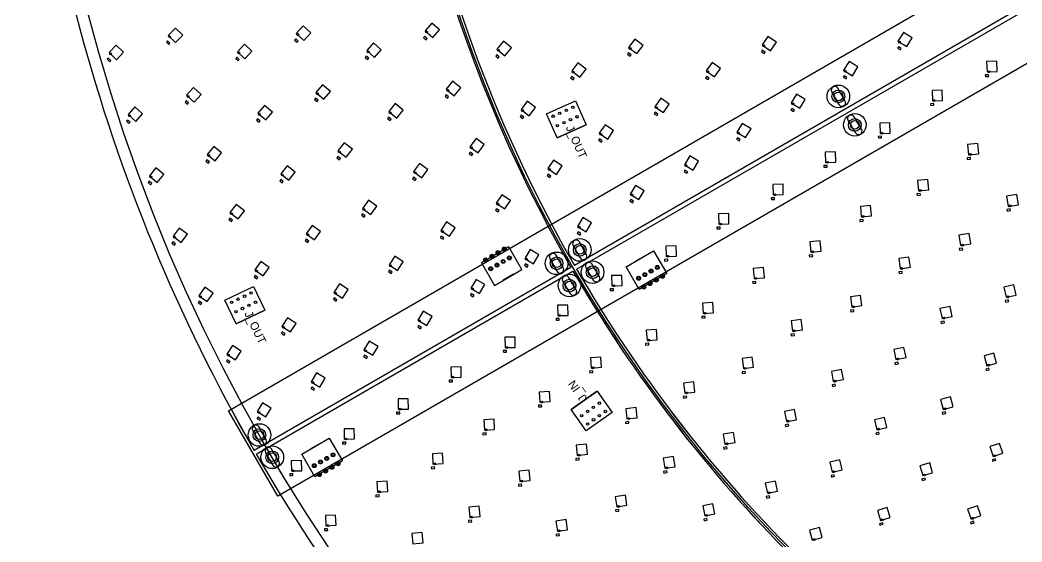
# Model space of a CAD drawing. Header units: millimetres. Extents: x -55 to 1655, y -1555 to 155.
# Drawn here: x -54 to 433.5, y -1170.7 to -916.9 of the extents above; entities that cross this region are included whole.
import ezdxf
from ezdxf.enums import TextEntityAlignment as Align

# ---------------------------------------------------------------- set-up
doc = ezdxf.new("R2010")
doc.units = ezdxf.units.MM
doc.header["$MEASUREMENT"] = 0
doc.layers.add('Layer 1', color=7, linetype='Continuous', lineweight=0)
for name, color, linetype in [('SUN-LABEL', 4, 'Continuous'), ('SUN-OUTLINE', 2, 'Continuous'), ('SUN-STANDOFF', 1, 'Continuous'), ('SUN-WAGO', 3, 'Continuous')]:
    doc.layers.add(name, color=color, linetype=linetype)

msp = doc.modelspace()

# ---------------------------------------------------------------- linework, layer by layer
at = {"layer": 'Layer 1', "color": 2, "lineweight": 25, "true_color": 0xf7ec13}
for p, q in [((603.74, -812.26), (215.76, -1036.26)), ((216.76, -1037.99), (604.74, -813.99)), ((214.03, -1037.26), (59.88, -1126.26)), ((60.88, -1127.99), (215.03, -1038.99))]:
    msp.add_line(p, q, dxfattribs=at)
at = {"layer": 'Layer 1', "color": 93, "lineweight": 25, "true_color": 0x6abd45}
for p, q in [((250.18, -1031.52), (244.99, -1034.52)), ((186.11, -1040.57), (180.91, -1043.57)), ((92.34, -1122.64), (87.15, -1125.64))]:
    msp.add_line(p, q, dxfattribs=at)
at = {"layer": 'Layer 1', "color": 175, "lineweight": 25, "true_color": 0x3953a4}
msp.add_lwpolyline([(626.07, -828.23), (71.35, -1148.5), (47.36, -1106.94), (602.07, -786.68)], dxfattribs=at)
at = {"layer": 'Layer 1', "color": 18, "lineweight": 25, "true_color": 0x000000}
for points in [[(21.56, -920.83), (18.09, -924.43), (21.69, -927.9), (25.16, -924.3)], [(83.78, -919.72), (80.39, -923.4), (84.07, -926.79), (87.46, -923.11)], [(146.35, -918.39), (143.05, -922.15), (146.81, -925.45), (150.11, -921.69)], [(245.17, -926.23), (242.13, -930.2), (246.1, -933.24), (249.14, -929.28)], [(309.94, -924.86), (307.08, -928.96), (311.17, -931.82), (314.04, -927.73)], [(375.84, -922.96), (373.2, -927.2), (377.44, -929.84), (380.09, -925.6)], [(-7.27, -929.14), (-10.74, -932.74), (-7.14, -936.2), (-3.67, -932.6)], [(55.14, -928.65), (51.75, -932.32), (55.42, -935.71), (58.81, -932.04)], [(117.94, -928.04), (114.65, -931.8), (118.41, -935.09), (121.7, -931.33)], [(181.24, -927.25), (178.06, -931.11), (181.91, -934.29), (185.1, -930.44)], [(217.46, -937.71), (214.41, -941.68), (218.38, -944.72), (221.43, -940.76)], [(282.75, -937.54), (279.89, -941.63), (283.98, -944.5), (286.85, -940.41)], [(349.38, -937.1), (346.74, -941.34), (350.99, -943.98), (353.63, -939.74)], [(416.35, -937.14), (416.53, -942.13), (421.53, -941.95), (421.34, -936.95)], [(30.35, -949.78), (27.02, -953.51), (30.75, -956.84), (34.08, -953.11)], [(93.2, -948.38), (89.96, -952.19), (93.77, -955.43), (97.01, -951.62)], [(156.49, -946.7), (153.36, -950.6), (157.26, -953.72), (160.39, -949.83)], [(257.77, -954.96), (254.94, -959.08), (259.06, -961.91), (261.89, -957.79)], [(323.84, -952.97), (321.22, -957.23), (325.47, -959.85), (328.1, -955.6)], [(389.77, -951.18), (389.93, -956.18), (394.93, -956.02), (394.76, -951.02)], [(1.85, -959.16), (-1.48, -962.89), (2.25, -966.22), (5.58, -962.49)], [(64.95, -958.45), (61.71, -962.26), (65.51, -965.5), (68.75, -961.69)], [(128.53, -957.57), (125.4, -961.47), (129.3, -964.6), (132.43, -960.7)], [(192.75, -956.44), (189.75, -960.44), (193.76, -963.44), (196.75, -959.43)], [(230.69, -967.87), (227.86, -971.99), (231.98, -974.83), (234.81, -970.71)], [(297.43, -967.21), (294.81, -971.47), (299.06, -974.09), (301.69, -969.84)], [(364.29, -967.03), (364.45, -972.02), (369.45, -971.86), (369.29, -966.86)], [(167.86, -974.53), (164.9, -978.56), (168.94, -981.52), (171.89, -977.49)], [(40.22, -978.38), (37.03, -982.23), (40.88, -985.42), (44.07, -981.57)], [(103.77, -976.64), (100.69, -980.58), (104.63, -983.66), (107.71, -979.72)], [(407.06, -977.47), (407.55, -982.45), (412.53, -981.96), (412.04, -976.98)], [(271.85, -982.99), (269.24, -987.25), (273.5, -989.86), (276.11, -985.6)], [(337.79, -981.19), (337.94, -986.19), (342.93, -986.04), (342.79, -981.04)], [(12.1, -988.82), (8.91, -992.67), (12.76, -995.86), (15.95, -992.01)], [(75.94, -987.84), (72.86, -991.78), (76.8, -994.86), (79.88, -990.92)], [(140.4, -986.61), (137.45, -990.64), (141.48, -993.6), (144.43, -989.57)], [(205.63, -985.04), (202.83, -989.18), (206.97, -991.98), (209.77, -987.84)], [(382.68, -994.95), (383.17, -999.92), (388.15, -999.43), (387.66, -994.46)], [(245.48, -997.3), (242.87, -1001.56), (247.13, -1004.18), (249.75, -999.91)], [(312.26, -996.94), (312.4, -1001.94), (317.4, -1001.79), (317.25, -996.79)], [(180.43, -1001.84), (177.65, -1006), (181.81, -1008.77), (184.59, -1004.62)], [(426.05, -1002.58), (426.86, -1007.51), (431.79, -1006.7), (430.98, -1001.76)], [(51.16, -1006.6), (48.12, -1010.56), (52.08, -1013.61), (55.13, -1009.64)], [(115.47, -1004.45), (112.55, -1008.51), (116.61, -1011.43), (119.53, -1007.37)], [(354.91, -1007.59), (355.35, -1012.57), (360.33, -1012.13), (359.89, -1007.15)], [(219.86, -1013), (217.26, -1017.27), (221.53, -1019.87), (224.13, -1015.6)], [(285.82, -1011.19), (285.95, -1016.19), (290.94, -1016.06), (290.81, -1011.06)], [(23.44, -1018.08), (20.4, -1022.04), (24.37, -1025.09), (27.41, -1021.12)], [(88.12, -1016.76), (85.19, -1020.82), (89.25, -1023.74), (92.17, -1019.68)], [(153.53, -1015.11), (150.75, -1019.27), (154.91, -1022.04), (157.68, -1017.89)], [(402.86, -1021.61), (403.67, -1026.54), (408.6, -1025.73), (407.79, -1020.79)], [(194.18, -1028.58), (191.59, -1032.85), (195.86, -1035.44), (198.46, -1031.17)], [(260.24, -1026.87), (260.37, -1031.87), (265.37, -1031.74), (265.23, -1026.74)], [(330.34, -1024.79), (330.77, -1029.78), (335.76, -1029.34), (335.32, -1024.36)], [(128.28, -1031.76), (125.52, -1035.93), (129.7, -1038.69), (132.45, -1034.52)], [(373.54, -1032.94), (374.27, -1037.89), (379.22, -1037.17), (378.49, -1032.22)], [(63.14, -1034.38), (60.25, -1038.46), (64.33, -1041.35), (67.22, -1037.27)], [(302.8, -1037.68), (303.19, -1042.66), (308.18, -1042.27), (307.78, -1037.28)], [(167.88, -1043.01), (165.29, -1047.28), (169.56, -1049.87), (172.16, -1045.6)], [(233.84, -1041.2), (233.96, -1046.2), (238.96, -1046.08), (238.84, -1041.08)], [(35.88, -1046.89), (32.98, -1050.97), (37.06, -1053.86), (39.95, -1049.78)], [(101.44, -1045.17), (98.69, -1049.34), (102.86, -1052.1), (105.61, -1047.92)], [(424.73, -1046.89), (425.87, -1051.76), (430.74, -1050.63), (429.6, -1045.76)], [(350.01, -1051.55), (350.74, -1056.5), (355.68, -1055.77), (354.96, -1050.83)], [(207.52, -1055.64), (207.63, -1060.64), (212.63, -1060.53), (212.52, -1055.53)], [(278.08, -1054.67), (278.47, -1059.65), (283.45, -1059.26), (283.06, -1054.28)], [(393.62, -1057.18), (394.63, -1062.07), (399.52, -1061.06), (398.51, -1056.16)], [(76.16, -1061.7), (73.42, -1065.88), (77.6, -1068.62), (80.34, -1064.44)], [(142.18, -1058.54), (139.59, -1062.82), (143.87, -1065.41), (146.46, -1061.13)], [(321.15, -1063.23), (321.8, -1068.19), (326.76, -1067.54), (326.1, -1062.58)], [(250.71, -1067.75), (251.07, -1072.74), (256.06, -1072.38), (255.7, -1067.39)], [(181.87, -1071.2), (181.98, -1076.2), (186.98, -1076.09), (186.87, -1071.09)], [(49.38, -1075.22), (46.64, -1079.4), (50.82, -1082.14), (53.56, -1077.96)], [(115.9, -1073.01), (113.32, -1077.29), (117.59, -1079.88), (120.18, -1075.6)], [(371.21, -1077.12), (372.22, -1082.02), (377.11, -1081), (376.1, -1076.11)], [(223.59, -1081.14), (223.92, -1086.13), (228.91, -1085.8), (228.58, -1080.81)], [(297.35, -1081.5), (298, -1086.45), (302.96, -1085.8), (302.3, -1080.84)], [(415.06, -1080.2), (416.36, -1085.03), (421.19, -1083.73), (419.89, -1078.9)], [(155.58, -1085.68), (155.68, -1090.68), (160.68, -1090.58), (160.58, -1085.58)], [(340.81, -1087.79), (341.72, -1092.71), (346.63, -1091.8), (345.72, -1086.88)], [(90.18, -1088.51), (87.6, -1092.79), (91.88, -1095.37), (94.46, -1091.09)], [(268.83, -1093.47), (269.42, -1098.43), (274.39, -1097.84), (273.79, -1092.87)], [(129.91, -1101.2), (130.01, -1106.2), (135, -1106.1), (134.9, -1101.1)], [(198.65, -1097.81), (198.97, -1102.8), (203.96, -1102.47), (203.64, -1097.48)], [(393.85, -1101.41), (395.15, -1106.24), (399.98, -1104.95), (398.68, -1100.12)], [(63.93, -1103.02), (61.34, -1107.3), (65.63, -1109.88), (68.21, -1105.6)], [(240.76, -1105.92), (241.3, -1110.89), (246.27, -1110.34), (245.73, -1105.37)], [(317.99, -1107.28), (318.91, -1112.19), (323.82, -1111.28), (322.91, -1106.37)], [(171.63, -1111.32), (171.93, -1116.31), (176.92, -1116.01), (176.62, -1111.01)], [(361.73, -1111.29), (362.89, -1116.16), (367.75, -1114.99), (366.59, -1110.13)], [(103.63, -1115.72), (103.73, -1120.72), (108.73, -1120.63), (108.63, -1115.63)], [(288.15, -1118.29), (288.97, -1123.22), (293.91, -1122.39), (293.08, -1117.46)], [(216.57, -1123.66), (217.11, -1128.63), (222.08, -1128.08), (221.54, -1123.11)], [(417.87, -1124.35), (419.44, -1129.09), (424.19, -1127.52), (422.62, -1122.77)], [(77.94, -1131.2), (78.03, -1136.2), (83.03, -1136.11), (82.94, -1131.11)], [(146.6, -1127.86), (146.9, -1132.85), (151.89, -1132.55), (151.59, -1127.56)], [(258.99, -1129.92), (259.75, -1134.87), (264.7, -1134.11), (263.93, -1129.16)], [(339.96, -1131.94), (341.13, -1136.81), (345.99, -1135.64), (344.83, -1130.78)], [(188.69, -1136.28), (189.19, -1141.26), (194.17, -1140.76), (193.67, -1135.78)], [(383.84, -1133.67), (385.26, -1138.46), (390.06, -1137.04), (388.64, -1132.25)], [(119.66, -1141.47), (119.94, -1146.46), (124.93, -1146.18), (124.65, -1141.19)], [(308.62, -1142.17), (309.68, -1147.06), (314.57, -1146), (313.51, -1141.11)], [(235.6, -1148.7), (236.36, -1153.64), (241.3, -1152.88), (240.54, -1147.94)], [(164.35, -1153.82), (164.85, -1158.79), (169.83, -1158.29), (169.33, -1153.32)], [(278.26, -1153.11), (279.23, -1158.02), (284.13, -1157.04), (283.16, -1152.14)], [(363.19, -1155.43), (364.61, -1160.22), (369.41, -1158.8), (367.99, -1154.01)], [(407.1, -1154.85), (408.77, -1159.56), (413.49, -1157.89), (411.82, -1153.18)], [(94.56, -1157.9), (94.84, -1162.89), (99.83, -1162.61), (99.55, -1157.62)], [(206.75, -1160.54), (207.45, -1165.49), (212.4, -1164.79), (211.7, -1159.84)], [(330.21, -1165.05), (331.51, -1169.88), (336.34, -1168.59), (335.04, -1163.76)], [(136.64, -1166.6), (137.1, -1171.57), (142.08, -1171.11), (141.62, -1166.13)]]:
    msp.add_lwpolyline(points, close=True, dxfattribs=at)
at = {"layer": 'Layer 1', "color": 30, "lineweight": 25, "true_color": 0xf57f20}
for points in [[(79.59, -926.66), (80.77, -927.74), (81.31, -927.15), (80.13, -926.07)], [(142.34, -925.43), (143.54, -926.48), (144.07, -925.88), (142.87, -924.83)], [(17.22, -927.67), (18.37, -928.78), (18.93, -928.2), (17.77, -927.09)], [(373.03, -930.55), (374.38, -931.4), (374.81, -930.72), (373.45, -929.87)], [(-11.61, -935.98), (-10.46, -937.09), (-9.9, -936.51), (-11.05, -935.4)], [(50.95, -935.58), (52.13, -936.67), (52.67, -936.08), (51.49, -934.99)], [(113.93, -935.07), (115.13, -936.13), (115.66, -935.53), (114.46, -934.47)], [(177.44, -934.41), (178.67, -935.43), (179.18, -934.81), (177.95, -933.79)], [(241.63, -933.52), (242.9, -934.49), (243.39, -933.86), (242.12, -932.88)], [(306.72, -932.29), (308.03, -933.21), (308.49, -932.55), (307.18, -931.64)], [(213.91, -945), (215.18, -945.97), (215.67, -945.34), (214.4, -944.36)], [(279.53, -944.97), (280.84, -945.89), (281.3, -945.23), (279.99, -944.31)], [(346.57, -944.69), (347.93, -945.54), (348.35, -944.86), (346.99, -944.01)], [(415.73, -944.39), (417.33, -944.33), (417.3, -943.53), (415.7, -943.59)], [(89.3, -955.48), (90.52, -956.51), (91.04, -955.91), (89.82, -954.87)], [(152.79, -953.9), (154.04, -954.9), (154.54, -954.28), (153.29, -953.28)], [(26.27, -956.78), (27.47, -957.85), (28, -957.25), (26.81, -956.18)], [(321.05, -960.58), (322.42, -961.42), (322.84, -960.74), (321.47, -959.9)], [(389.12, -958.43), (390.72, -958.38), (390.69, -957.58), (389.09, -957.63)], [(61.04, -965.55), (62.26, -966.59), (62.78, -965.98), (61.56, -964.94)], [(124.83, -964.77), (126.08, -965.77), (126.58, -965.15), (125.33, -964.15)], [(189.29, -963.76), (190.57, -964.72), (191.05, -964.08), (189.77, -963.12)], [(254.61, -962.42), (255.93, -963.32), (256.38, -962.66), (255.06, -961.76)], [(-2.22, -966.16), (-1.03, -967.22), (-0.5, -966.63), (-1.69, -965.56)], [(227.53, -975.33), (228.85, -976.24), (229.3, -975.58), (227.99, -974.67)], [(294.65, -974.82), (296.01, -975.66), (296.43, -974.97), (295.07, -974.13)], [(363.64, -974.27), (365.24, -974.22), (365.21, -973.42), (363.62, -973.47)], [(100.16, -983.89), (101.42, -984.87), (101.91, -984.24), (100.65, -983.26)], [(164.48, -981.89), (165.77, -982.83), (166.24, -982.19), (164.95, -981.24)], [(406.89, -984.75), (408.48, -984.59), (408.41, -983.8), (406.81, -983.95)], [(36.41, -985.53), (37.64, -986.55), (38.15, -985.93), (36.92, -984.91)], [(337.11, -988.43), (338.71, -988.39), (338.69, -987.59), (337.09, -987.63)], [(72.33, -995.09), (73.59, -996.07), (74.08, -995.44), (72.82, -994.46)], [(137.02, -993.97), (138.31, -994.92), (138.78, -994.27), (137.49, -993.32)], [(202.53, -992.52), (203.85, -993.42), (204.3, -992.76), (202.98, -991.86)], [(269.09, -990.6), (270.45, -991.44), (270.87, -990.75), (269.5, -989.92)], [(8.28, -995.96), (9.52, -996.99), (10.03, -996.37), (8.79, -995.35)], [(242.72, -1004.91), (244.08, -1005.75), (244.5, -1005.07), (243.14, -1004.23)], [(311.58, -1004.18), (313.18, -1004.14), (313.16, -1003.34), (311.56, -1003.38)], [(382.51, -1002.22), (384.1, -1002.07), (384.02, -1001.27), (382.43, -1001.43)], [(177.37, -1009.34), (178.7, -1010.23), (179.15, -1009.56), (177.82, -1008.67)], [(426.35, -1009.85), (427.93, -1009.59), (427.8, -1008.8), (426.22, -1009.06)], [(47.62, -1013.88), (48.89, -1014.85), (49.37, -1014.22), (48.1, -1013.24)], [(112.15, -1011.83), (113.45, -1012.77), (113.92, -1012.12), (112.62, -1011.19)], [(354.66, -1014.86), (356.25, -1014.72), (356.19, -1013.92), (354.59, -1014.06)], [(285.12, -1018.44), (286.72, -1018.39), (286.7, -1017.59), (285.1, -1017.64)], [(84.79, -1024.15), (86.09, -1025.08), (86.56, -1024.43), (85.26, -1023.5)], [(150.47, -1022.61), (151.8, -1023.5), (152.24, -1022.83), (150.91, -1021.94)], [(217.12, -1020.62), (218.48, -1021.45), (218.9, -1020.77), (217.53, -1019.93)], [(19.9, -1025.36), (21.17, -1026.33), (21.66, -1025.7), (20.39, -1024.73)], [(403.16, -1028.88), (404.74, -1028.62), (404.61, -1027.83), (403.03, -1028.09)], [(259.54, -1034.11), (261.14, -1034.07), (261.12, -1033.27), (259.52, -1033.31)], [(330.09, -1032.07), (331.68, -1031.93), (331.61, -1031.13), (330.02, -1031.27)], [(191.45, -1036.2), (192.82, -1037.03), (193.24, -1036.35), (191.87, -1035.52)], [(59.87, -1041.79), (61.18, -1042.72), (61.64, -1042.06), (60.34, -1041.14)], [(125.26, -1039.28), (126.59, -1040.16), (127.03, -1039.49), (125.7, -1038.61)], [(373.71, -1040.22), (375.3, -1039.99), (375.18, -1039.19), (373.6, -1039.43)], [(233.13, -1048.44), (234.73, -1048.4), (234.71, -1047.6), (233.11, -1047.64)], [(302.48, -1044.94), (304.08, -1044.82), (304.02, -1044.02), (302.42, -1044.15)], [(98.42, -1052.68), (99.75, -1053.56), (100.2, -1052.9), (98.86, -1052.01)], [(165.15, -1050.63), (166.52, -1051.46), (166.93, -1050.78), (165.57, -1049.95)], [(425.51, -1054.13), (427.07, -1053.76), (426.89, -1052.99), (425.33, -1053.35)], [(32.61, -1054.3), (33.91, -1055.23), (34.37, -1054.57), (33.07, -1053.65)], [(350.18, -1058.82), (351.76, -1058.59), (351.65, -1057.8), (350.07, -1058.03)], [(206.79, -1062.88), (208.39, -1062.84), (208.38, -1062.04), (206.78, -1062.08)], [(277.76, -1061.94), (279.36, -1061.81), (279.29, -1061.01), (277.7, -1061.14)], [(139.46, -1066.17), (140.83, -1067), (141.25, -1066.31), (139.88, -1065.49)], [(394.21, -1064.43), (395.78, -1064.1), (395.62, -1063.32), (394.05, -1063.64)], [(73.17, -1069.23), (74.51, -1070.1), (74.94, -1069.43), (73.6, -1068.56)], [(321.21, -1070.51), (322.8, -1070.3), (322.69, -1069.51), (321.11, -1069.72)], [(250.35, -1075.01), (251.94, -1074.9), (251.88, -1074.1), (250.29, -1074.22)], [(46.39, -1082.74), (47.72, -1083.62), (48.16, -1082.95), (46.82, -1082.08)], [(113.18, -1080.64), (114.55, -1081.47), (114.97, -1080.79), (113.6, -1079.96)], [(181.15, -1078.44), (182.75, -1078.4), (182.73, -1077.6), (181.13, -1077.64)], [(371.8, -1084.37), (373.37, -1084.05), (373.2, -1083.26), (371.64, -1083.59)], [(416.08, -1087.4), (417.62, -1086.99), (417.42, -1086.22), (415.87, -1086.63)], [(154.84, -1092.92), (156.44, -1092.89), (156.42, -1092.09), (154.82, -1092.12)], [(223.18, -1088.4), (224.78, -1088.3), (224.73, -1087.5), (223.13, -1087.61)], [(297.41, -1088.77), (299, -1088.56), (298.89, -1087.77), (297.31, -1087.98)], [(87.48, -1096.14), (88.85, -1096.97), (89.26, -1096.28), (87.89, -1095.46)], [(341.25, -1095.06), (342.83, -1094.77), (342.68, -1093.98), (341.11, -1094.27)], [(268.81, -1100.74), (270.39, -1100.55), (270.3, -1099.76), (268.71, -1099.95)], [(198.24, -1105.07), (199.83, -1104.97), (199.78, -1104.17), (198.18, -1104.27)], [(61.22, -1110.65), (62.59, -1111.48), (63, -1110.79), (61.63, -1109.97)], [(129.17, -1108.44), (130.76, -1108.41), (130.75, -1107.61), (129.15, -1107.64)], [(394.87, -1108.62), (396.41, -1108.2), (396.2, -1107.43), (394.66, -1107.84)], [(240.67, -1113.19), (242.26, -1113.02), (242.17, -1112.22), (240.58, -1112.4)], [(318.44, -1114.54), (320.01, -1114.25), (319.87, -1113.46), (318.29, -1113.75)], [(171.18, -1118.58), (172.78, -1118.48), (172.73, -1117.68), (171.13, -1117.78)], [(362.55, -1118.52), (364.11, -1118.15), (363.92, -1117.37), (362.36, -1117.74)], [(102.88, -1122.96), (104.48, -1122.93), (104.47, -1122.13), (102.87, -1122.16)], [(288.47, -1125.56), (290.05, -1125.3), (289.91, -1124.51), (288.34, -1124.77)], [(216.47, -1130.93), (218.06, -1130.76), (217.98, -1129.96), (216.39, -1130.14)], [(419.3, -1131.48), (420.82, -1130.98), (420.57, -1130.22), (419.05, -1130.72)], [(146.15, -1135.12), (147.75, -1135.02), (147.7, -1134.22), (146.1, -1134.32)], [(77.19, -1138.44), (78.79, -1138.41), (78.77, -1137.61), (77.17, -1137.64)], [(259.22, -1137.2), (260.8, -1136.95), (260.68, -1136.16), (259.09, -1136.41)], [(340.79, -1139.17), (342.34, -1138.8), (342.16, -1138.02), (340.6, -1138.4)], [(385.05, -1140.84), (386.58, -1140.39), (386.35, -1139.62), (384.82, -1140.07)], [(188.54, -1143.56), (190.13, -1143.4), (190.05, -1142.6), (188.46, -1142.76)], [(119.18, -1148.73), (120.78, -1148.64), (120.73, -1147.84), (119.14, -1147.93)], [(309.29, -1149.42), (310.86, -1149.08), (310.69, -1148.3), (309.12, -1148.64)], [(235.82, -1155.97), (237.4, -1155.73), (237.28, -1154.94), (235.7, -1155.18)], [(164.2, -1161.09), (165.79, -1160.93), (165.71, -1160.14), (164.12, -1160.3)], [(278.8, -1160.37), (280.36, -1160.06), (280.21, -1159.27), (278.64, -1159.58)], [(94.08, -1165.16), (95.68, -1165.07), (95.63, -1164.27), (94.04, -1164.36)], [(364.4, -1162.6), (365.93, -1162.15), (365.7, -1161.38), (364.17, -1161.84)], [(408.68, -1161.95), (410.19, -1161.42), (409.92, -1160.66), (408.41, -1161.2)], [(206.89, -1167.82), (208.47, -1167.59), (208.36, -1166.8), (206.78, -1167.03)]]:
    msp.add_lwpolyline(points, close=True, dxfattribs=at)
at = {"layer": 'Layer 1', "color": 93, "lineweight": 25, "true_color": 0x6abd45}
for points in [[(183.87, -1027.19), (170.45, -1034.94), (176.8, -1045.94), (190.22, -1038.19)], [(260.65, -1040.14), (247.22, -1047.89), (240.87, -1036.89), (254.3, -1029.14)], [(102.81, -1131.27), (89.38, -1139.02), (83.03, -1128.02), (96.46, -1120.27)]]:
    msp.add_lwpolyline(points, close=True, dxfattribs=at)
at = {"layer": 'Layer 1', "color": 2, "lineweight": 25, "true_color": 0xf7ec13}
for radius in [848, 675]:
    msp.add_circle((799.96, -700.13), radius, dxfattribs=at)
at = {"layer": 'Layer 1', "color": 18, "lineweight": 25, "true_color": 0x000000}
for centre in [(18.77, -925.02), (81.09, -923.97), (143.76, -922.71), (178.78, -931.65), (242.88, -930.71), (307.84, -929.43), (373.99, -927.63), (-10.06, -933.32), (52.44, -932.9), (115.36, -932.35), (215.16, -942.19), (280.65, -942.11), (347.53, -941.78), (417.43, -942.05), (154.1, -951.12), (27.72, -954.07), (90.68, -952.74), (190.5, -960.94), (255.71, -959.55), (322.01, -957.66), (390.83, -956.1), (-0.77, -963.45), (62.42, -962.81), (126.14, -961.99), (228.63, -972.46), (295.6, -971.9), (365.35, -971.94), (165.66, -979.05), (37.76, -982.77), (101.43, -981.09), (408.45, -982.31), (203.6, -989.64), (270.03, -987.68), (338.83, -986.11), (9.63, -993.21), (73.6, -992.29), (138.2, -991.14), (384.06, -999.79), (243.67, -1001.99), (313.3, -1001.86), (113.31, -1008.99), (178.43, -1006.46), (427.74, -1007.31), (48.86, -1011.07), (356.24, -1012.44), (218.05, -1017.69), (286.84, -1016.12), (21.14, -1022.55), (85.95, -1021.3), (151.52, -1019.72), (404.55, -1026.35), (192.38, -1033.27), (261.27, -1031.79), (331.67, -1029.65), (61.01, -1038.94), (126.3, -1036.39), (375.15, -1037.71), (304.09, -1042.54), (166.08, -1047.7), (234.86, -1046.12), (33.75, -1051.45), (99.46, -1049.79), (426.73, -1051.51), (351.62, -1056.32), (140.39, -1063.24), (208.53, -1060.57), (279.36, -1059.53), (395.5, -1061.84), (74.2, -1066.33), (322.69, -1068.02), (251.96, -1072.62), (114.11, -1077.72), (182.88, -1076.13), (47.42, -1079.85), (373.09, -1081.78), (224.81, -1086.02), (298.89, -1086.29), (417.22, -1084.75), (156.58, -1090.61), (342.59, -1092.5), (88.4, -1093.21), (270.31, -1098.27), (130.9, -1106.13), (199.87, -1102.69), (396, -1105.96), (62.14, -1107.72), (242.19, -1110.74), (319.78, -1111.98), (172.82, -1116.2), (363.76, -1115.9), (104.63, -1120.65), (289.85, -1123.03), (218, -1128.48), (420.28, -1128.76), (78.93, -1136.14), (147.8, -1132.74), (260.64, -1134.68), (190.09, -1141.12), (341.99, -1136.55), (386.11, -1138.16), (120.84, -1146.36), (310.55, -1146.82), (237.24, -1153.46), (165.74, -1158.65), (280.1, -1157.79), (365.46, -1159.92), (409.6, -1159.22), (95.74, -1162.79), (208.34, -1165.32), (332.36, -1169.6)]:
    msp.add_circle(centre, 0.45, dxfattribs=at)
at = {"layer": 'Layer 1', "color": 240, "lineweight": 25, "true_color": 0xed2024}
for centre, radius in [((344.18, -954.04), 5.5), ((344.18, -954.04), 3.1), ((344.18, -954.04), 2.11), ((352.18, -967.9), 5.5), ((352.18, -967.9), 3.1), ((352.18, -967.9), 2.11), ((218.33, -1028.72), 5.5), ((218.33, -1028.72), 3.1), ((218.33, -1028.72), 2.11), ((207.08, -1035.22), 5.5), ((207.08, -1035.22), 3.1), ((207.08, -1035.22), 2.11), ((224.58, -1039.54), 5.5), ((224.58, -1039.54), 3.1), ((224.58, -1039.54), 2.11), ((213.33, -1046.04), 5.5), ((213.33, -1046.04), 3.1), ((213.33, -1046.04), 2.11), ((62.45, -1118.72), 5.5), ((62.45, -1118.72), 3.1), ((62.45, -1118.72), 2.11), ((68.7, -1129.54), 5.5), ((68.7, -1129.54), 3.1), ((68.7, -1129.54), 2.11)]:
    msp.add_circle(centre, radius, dxfattribs=at)
at = {"layer": 'Layer 1', "color": 93, "lineweight": 25, "true_color": 0x6abd45}
for centre, radius in [((181.61, -1028.27), 0.95), ((181.61, -1028.27), 0.6), ((172.51, -1033.52), 0.95), ((172.51, -1033.52), 0.6), ((175.55, -1031.77), 0.95), ((175.55, -1031.77), 0.6), ((178.58, -1030.02), 0.95), ((178.58, -1030.02), 0.6), ((181.08, -1034.35), 0.95), ((184.11, -1032.6), 0.95), ((184.11, -1032.6), 0.6), ((175.01, -1037.85), 0.95), ((175.01, -1037.85), 0.6), ((178.05, -1036.1), 0.95), ((178.05, -1036.1), 0.6), ((181.08, -1034.35), 0.6), ((253.05, -1038.98), 0.95), ((253.05, -1038.98), 0.6), ((256.08, -1037.23), 0.95), ((256.08, -1037.23), 0.6), ((246.99, -1042.48), 0.95), ((246.99, -1042.48), 0.6), ((250.02, -1040.73), 0.95), ((250.02, -1040.73), 0.6), ((255.55, -1043.31), 0.95), ((255.55, -1043.31), 0.6), ((258.58, -1041.56), 0.95), ((258.58, -1041.56), 0.6), ((249.49, -1046.81), 0.95), ((249.49, -1046.81), 0.6), ((252.52, -1045.06), 0.95), ((252.52, -1045.06), 0.6), ((92.18, -1131.86), 0.95), ((95.21, -1130.11), 0.95), ((95.21, -1130.11), 0.6), ((98.24, -1128.36), 0.95), ((98.24, -1128.36), 0.6), ((89.15, -1133.61), 0.95), ((89.15, -1133.61), 0.6), ((92.18, -1131.86), 0.6), ((94.68, -1136.19), 0.95), ((94.68, -1136.19), 0.6), ((97.71, -1134.44), 0.95), ((97.71, -1134.44), 0.6), ((100.74, -1132.69), 0.95), ((100.74, -1132.69), 0.6), ((91.65, -1137.94), 0.95), ((91.65, -1137.94), 0.6)]:
    msp.add_circle(centre, radius, dxfattribs=at)
at = {"layer": 'Layer 1', "color": 2, "lineweight": 25, "true_color": 0xf7ec13}
for points in [[(-54.04, -701.13), (-53.86, -850.36), (-14.58, -996.94), (59.88, -1126.26)], [(123.97, -701.13), (124.14, -819.11), (155.19, -935), (214.03, -1037.26)], [(125.97, -701.13), (126.14, -818.76), (157.1, -934.3), (215.76, -1036.26)], [(216.76, -1037.99), (275.73, -1139.78), (360.31, -1224.36), (462.1, -1283.33)], [(215.03, -1038.99), (274.18, -1141.08), (359.01, -1225.92), (461.1, -1285.06)], [(60.88, -1127.99), (135.65, -1257.14), (242.95, -1364.45), (372.1, -1439.21)]]:
    msp.add_open_spline(points, degree=3, dxfattribs=at)
at = {"layer": 'Layer 1', "color": 175, "lineweight": 25, "true_color": 0x3953a4}
for points, knots in [([(344.02, -950.14), (343.55, -949.29), (342.49, -948.98), (341.64, -949.44), (340.79, -949.91), (340.48, -950.97), (340.95, -951.82), (340.95, -951.82), (340.95, -951.82), (340.95, -951.82)], [0, 0, 0, 0, 1, 1, 1, 2, 2, 2, 3, 3, 3, 3]), ([(344.37, -957.95), (344.84, -958.79), (345.91, -959.09), (346.75, -958.61), (347.59, -958.14), (347.89, -957.07), (347.41, -956.23), (347.41, -956.23), (347.41, -956.23), (347.41, -956.23)], [0, 0, 0, 0, 1, 1, 1, 2, 2, 2, 3, 3, 3, 3]), ([(351.9, -964), (351.41, -963.17), (350.33, -962.89), (349.5, -963.38), (348.67, -963.87), (348.39, -964.94), (348.88, -965.77), (348.88, -965.77), (348.88, -965.77), (348.88, -965.77)], [0, 0, 0, 0, 1, 1, 1, 2, 2, 2, 3, 3, 3, 3]), ([(352.49, -971.8), (352.99, -972.63), (354.06, -972.89), (354.89, -972.39), (355.72, -971.89), (355.98, -970.81), (355.48, -969.99), (355.48, -969.99), (355.48, -969.99), (355.48, -969.99)], [0, 0, 0, 0, 1, 1, 1, 2, 2, 2, 3, 3, 3, 3]), ([(218.15, -1024.81), (217.68, -1023.97), (216.61, -1023.66), (215.77, -1024.14), (214.92, -1024.61), (214.62, -1025.67), (215.09, -1026.52), (215.09, -1026.52), (215.09, -1026.52), (215.09, -1026.52)], [0, 0, 0, 0, 1, 1, 1, 2, 2, 2, 3, 3, 3, 3]), ([(206.89, -1031.31), (206.42, -1030.47), (205.35, -1030.17), (204.51, -1030.64), (203.66, -1031.11), (203.36, -1032.17), (203.83, -1033.02)], [0, 0, 0, 0, 1, 1, 1, 2, 2, 2, 2]), ([(218.54, -1032.63), (219.02, -1033.47), (220.09, -1033.76), (220.93, -1033.28), (221.77, -1032.8), (222.06, -1031.73), (221.58, -1030.89)], [0, 0, 0, 0, 1, 1, 1, 2, 2, 2, 2]), ([(207.29, -1039.13), (207.77, -1039.97), (208.84, -1040.26), (209.67, -1039.78), (210.51, -1039.3), (210.8, -1038.23), (210.32, -1037.39)], [0, 0, 0, 0, 1, 1, 1, 2, 2, 2, 2]), ([(224.33, -1035.64), (223.84, -1034.81), (222.77, -1034.52), (221.93, -1035.01), (221.1, -1035.5), (220.82, -1036.57), (221.3, -1037.4), (221.3, -1037.4), (221.3, -1037.4), (221.3, -1037.4)], [0, 0, 0, 0, 1, 1, 1, 2, 2, 2, 3, 3, 3, 3]), ([(213.07, -1042.14), (212.58, -1041.31), (211.51, -1041.02), (210.67, -1041.51), (209.84, -1042), (209.56, -1043.07), (210.04, -1043.9)], [0, 0, 0, 0, 1, 1, 1, 2, 2, 2, 2]), ([(224.87, -1043.45), (225.36, -1044.28), (226.44, -1044.55), (227.27, -1044.05), (228.1, -1043.56), (228.37, -1042.48), (227.87, -1041.65)], [0, 0, 0, 0, 1, 1, 1, 2, 2, 2, 2]), ([(213.61, -1049.95), (214.1, -1050.78), (215.18, -1051.05), (216.01, -1050.55), (216.84, -1050.06), (217.11, -1048.98), (216.61, -1048.15)], [0, 0, 0, 0, 1, 1, 1, 2, 2, 2, 2]), ([(62.25, -1114.81), (61.78, -1113.97), (60.71, -1113.67), (59.87, -1114.14), (59.03, -1114.62), (58.73, -1115.68), (59.2, -1116.53), (59.2, -1116.53), (59.2, -1116.53), (59.2, -1116.53)], [0, 0, 0, 0, 1, 1, 1, 2, 2, 2, 3, 3, 3, 3]), ([(62.67, -1122.63), (63.15, -1123.46), (64.22, -1123.75), (65.05, -1123.27), (65.89, -1122.79), (66.18, -1121.72), (65.7, -1120.89), (65.7, -1120.89), (65.7, -1120.89), (65.7, -1120.89)], [0, 0, 0, 0, 1, 1, 1, 2, 2, 2, 3, 3, 3, 3]), ([(68.45, -1125.64), (67.96, -1124.8), (66.89, -1124.52), (66.05, -1125.01), (65.22, -1125.49), (64.93, -1126.56), (65.42, -1127.4), (65.42, -1127.4), (65.42, -1127.4), (65.42, -1127.4)], [0, 0, 0, 0, 1, 1, 1, 2, 2, 2, 3, 3, 3, 3]), ([(68.97, -1133.45), (69.47, -1134.28), (70.54, -1134.55), (71.37, -1134.06), (72.2, -1133.57), (72.48, -1132.49), (71.98, -1131.66), (71.98, -1131.66), (71.98, -1131.66), (71.98, -1131.66)], [0, 0, 0, 0, 1, 1, 1, 2, 2, 2, 3, 3, 3, 3])]:
    msp.add_open_spline(points, degree=3, knots=knots, dxfattribs=at)
for points in [[(347.41, -956.23), (346.27, -954.21), (345.14, -952.17), (344.02, -950.14)], [(340.95, -951.82), (342.07, -953.87), (343.21, -955.92), (344.37, -957.95)], [(355.48, -969.99), (354.27, -968), (353.08, -966), (351.9, -964)], [(348.88, -965.77), (350.07, -967.79), (351.27, -969.8), (352.49, -971.8)], [(215.09, -1026.52), (216.23, -1028.56), (217.38, -1030.6), (218.54, -1032.63)], [(221.58, -1030.89), (220.43, -1028.87), (219.28, -1026.84), (218.15, -1024.81)], [(203.83, -1033.02), (204.97, -1035.06), (206.13, -1037.1), (207.29, -1039.13)], [(210.32, -1037.39), (209.17, -1035.37), (208.02, -1033.34), (206.89, -1031.31)], [(221.3, -1037.4), (222.48, -1039.42), (223.67, -1041.44), (224.87, -1043.45)], [(227.87, -1041.65), (226.68, -1039.66), (225.5, -1037.65), (224.33, -1035.64)], [(216.61, -1048.15), (215.42, -1046.16), (214.24, -1044.15), (213.07, -1042.14)], [(210.04, -1043.9), (211.22, -1045.92), (212.41, -1047.94), (213.61, -1049.95)], [(59.2, -1116.53), (60.35, -1118.56), (61.5, -1120.6), (62.67, -1122.63)], [(65.7, -1120.89), (64.54, -1118.87), (63.39, -1116.84), (62.25, -1114.81)], [(71.98, -1131.66), (70.8, -1129.66), (69.62, -1127.65), (68.45, -1125.64)], [(65.42, -1127.4), (66.6, -1129.42), (67.78, -1131.44), (68.97, -1133.45)]]:
    msp.add_open_spline(points, degree=3, dxfattribs=at)
at = {"layer": 'SUN-OUTLINE'}
for p, q in [((603.74, -812.26), (215.76, -1036.26)), ((216.76, -1038), (604.74, -813.99)), ((214.03, -1037.26), (59.87, -1126.26)), ((60.87, -1128), (215.03, -1039))]:
    msp.add_line(p, q, dxfattribs=at)
for radius, start, end in [(854, 180.0671, 209.9329), (676, 180.0848, 209.9152), (674, 180.085, 209.915), (674, 210.085, 239.915), (676, 210.0848, 239.9152), (854, 210.0671, 239.9329)]:
    msp.add_arc((799.96, -700.13), radius, start, end, dxfattribs=at)
at = {"layer": 'SUN-STANDOFF'}
for centre, radius in [((344.17, -954.04), 3.1), ((344.17, -954.04), 2.11), ((352.17, -967.9), 3.1), ((352.17, -967.9), 2.11), ((218.33, -1028.72), 3.1), ((218.33, -1028.72), 2.11), ((207.07, -1035.22), 3.1), ((207.07, -1035.22), 2.11), ((224.58, -1039.54), 3.1), ((224.58, -1039.54), 2.11), ((213.32, -1046.04), 3.1), ((213.32, -1046.04), 2.11), ((62.45, -1118.72), 3.1), ((62.45, -1118.72), 2.11), ((68.7, -1129.54), 3.1), ((68.7, -1129.54), 2.11)]:
    msp.add_circle(centre, radius, dxfattribs=at)
at = {"layer": 'SUN-WAGO'}
for p, q in [((207.39, -974.24), (221.53, -967.9)), ((51.12, -1064.68), (65.12, -1058.03)), ((226.74, -1097.33), (214.1, -1106.3))]:
    msp.add_line(p, q, dxfattribs=at)
for points in [[(202.18, -962.6), (216.32, -956.27), (221.53, -967.9), (207.39, -974.24), (202.18, -962.6)], [(45.64, -1053.17), (59.64, -1046.51), (65.12, -1058.03), (51.12, -1064.68), (45.64, -1053.17)], [(234.12, -1107.73), (221.48, -1116.7), (214.1, -1106.3), (226.74, -1097.33), (234.12, -1107.73)]]:
    msp.add_lwpolyline(points, dxfattribs=at)
for centre in [(211.79, -960.83), (214.99, -959.4), (205.4, -963.69), (208.6, -962.26), (213.84, -965.4), (217.03, -963.97), (207.45, -968.26), (210.64, -966.83), (52.06, -1052.68), (55.22, -1051.18), (58.38, -1049.68), (48.9, -1054.18), (54.2, -1057.2), (57.36, -1055.7), (60.53, -1054.19), (51.04, -1058.7), (222.14, -1107.26), (224.99, -1105.23), (227.85, -1103.21), (230.74, -1107.29), (219.29, -1109.29), (225.03, -1111.34), (227.89, -1109.31), (222.18, -1113.36)]:
    msp.add_circle(centre, 0.6, dxfattribs=at)

# ---------------------------------------------------------------- texts
at = {"layer": 'SUN-LABEL'}
for s, rotation, p in [('J_OUT', 294.1278, (216.74, -976.15)), ('J_OUT', 295.4119, (60.5, -1066.38)), ('J_IN', 125.371, (217.2, -1097.28))]:
    msp.add_text(s, height=4, rotation=rotation, dxfattribs=at).set_placement(p, align=Align.MIDDLE_CENTER)

doc.saveas('drawing.dxf')
